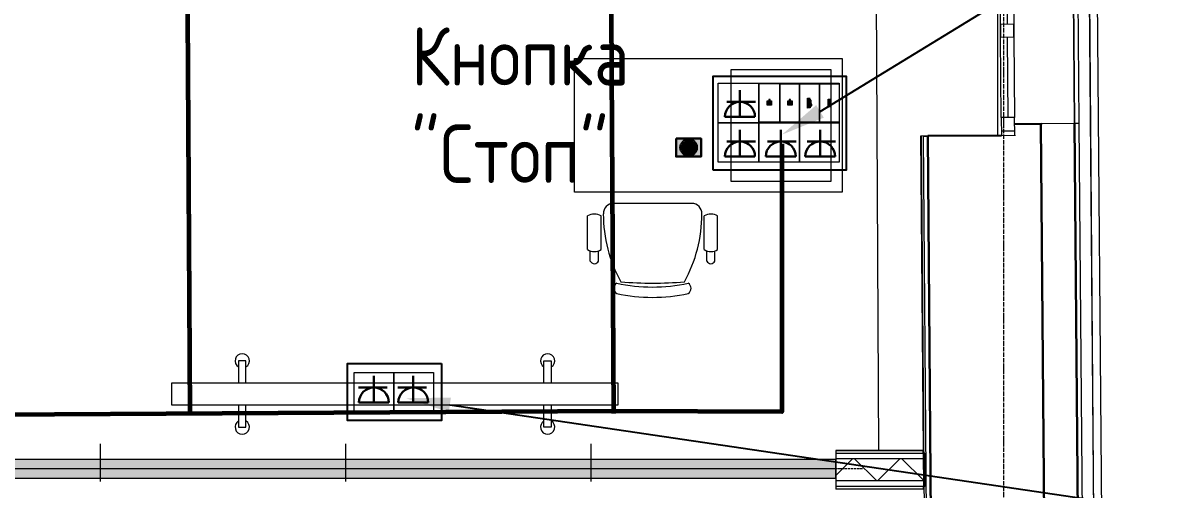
# Model space of a CAD drawing. Header units: millimetres. Extents: x -32 to 417638015, y -35 to 175284279.
# Drawn here: x 1346557 to 1351719, y 80183 to 82275 of the extents above; entities that cross this region are included whole.
import ezdxf
from ezdxf import colors
from ezdxf.entities.mleader import LeaderData, LeaderLine
from ezdxf.math import Vec2, Vec3

# ---------------------------------------------------------------- set-up
doc = ezdxf.new("R2010")
doc.units = ezdxf.units.MM
doc.linetypes.add('ADSK_Линия сетки', pattern=[25, 20, -2.5, 0, -2.5])
doc.linetypes.add('ADSK_Осевая', pattern=[14, 10, -2, 0, -2])
for name, color, linetype, lineweight in [('_ Окна', 7, 'Continuous', 9), ('_ЭМ_В полу', 26, 'Кабель в трубе', 60), ('_ЭМ_Розетки комп', 1, 'Continuous', 30), ('Окна', 7, 'Continuous', 9), ('Оси', 253, 'Continuous', 9), ('Перекрытие', 7, 'Continuous', 18), ('Стены внутренние', 7, 'Continuous', 18), ('Стены наружные', 7, 'Continuous', 18), ('Стены несущие', 7, 'Continuous', 30), ('Стены отделка', 7, 'Continuous', 30), ('Стены штриховка', 7, 'Continuous', 9), ('ТХ', 5, 'Continuous', 0), ('ТХ_Задание ЭОМ_СС', 6, 'Continuous', 0), ('Узлы', 7, 'Continuous', 18), ('ШТРИХОВКА', 252, 'Continuous', 15), ('Электро', 250, 'Continuous', 25), ('ЭОМ_Кабель для СУП', 150, 'Continuous', 9)]:
    doc.layers.add(name, color=color, linetype=linetype, lineweight=lineweight)
for name, color, linetype in [('_ЭМ_Надписи', 7, 'Continuous'), ('PDF _СС_розетки', 7, 'Continuous'), ('ВНУТРЯНКА', 1, 'Continuous')]:
    doc.layers.add(name, color=color, linetype=linetype)
doc.layers.add('PDF _ЭОМ _розетки', color=7, linetype='Continuous', true_color=0xeb0000)
doc.layers.add('Линии', color=7, linetype='Continuous', lineweight=9, true_color=0x00a600)
doc.styles.add('ELine', font='txt.shx')
doc.styles.add('GOST Common', font='GOST_Common.ttf', dxfattribs={"width": 0.9, "height": 350})
doc.styles.add('ЭОМ', font='isocpeur.ttf', dxfattribs={"width": 0.85, "height": 250})
doc.linetypes.add('TRAY', pattern='A,12.119257,["_",ELine,S=4.5,R=90,X=0,Y=-1.555839],0.750382,["_",ELine,S=4.5,R=0,X=0,Y=-0.805849],1.314849,["_",ELine,S=4.5,R=0,X=0,Y=-0.805849],2.250029,["_",ELine,S=4.5,R=90,X=0,Y=-1.555839],13.565483', length=30)
doc.linetypes.add('Кабель в трубе', pattern='A,8,[133,ltypeshp.shx,S=1,R=0,X=10,Y=1.3],-3,[130,ltypeshp.shx,S=1.5,R=-45,X=-1.5,Y=0],8', length=19)

# ---------------------------------------------------------------- blocks, each defined once
blk = doc.blocks.new('_ЭМ_ТХ2_4 Этаж')
at = {"color": 8, "linetype": 'Continuous'}
for p, q in [((60364.3, 29702), (60014.2, 29702)), ((59897.6, 29494.6), (59897.6, 29645.7)), ((59957.9, 29494.6), (59957.9, 29645.7)), ((60420.6, 29494.6), (60420.6, 29645.7)), ((60480.8, 29494.6), (60480.8, 29645.7)), ((59909.6, 29443.2), (59909.7, 29488.8)), ((59946.4, 29443.2), (59946.4, 29488.9)), ((60432.1, 29443.2), (60432.1, 29488.9)), ((60468.8, 29443.1), (60468.8, 29488.8))]:
    blk.add_line(p, q, dxfattribs=at)
for centre, radius, start, end in [((60013.6, 29656.6), 45.4, 89.2519, 182.1866), ((60364.9, 29656.6), 45.4, 357.8135, 90.7479), ((59927.7, 29595.7), 58.4, 58.951, 121.0488), ((60592.6, 29653.5), 624.5, 179.878, 209.1059), ((59785.8, 29653.5), 624.5, 330.9068, 0.1215), ((60450.7, 29595.7), 58.4, 58.951, 121.0488), ((59927.7, 29544.6), 58.4, 238.951, 301.0488), ((60450.7, 29544.6), 58.4, 238.951, 301.0488), ((59928, 29451.7), 20.2, 204.8955, 335.3354), ((60450.4, 29451.7), 20.2, 204.8955, 335.3354), ((60043.9, 29320.9), 28.1, 124.2901, 235.7096), ((60188.5, 30074.2), 747.5, 257.602, 282.3978), ((60188.5, 31106), 1761.9, 265.3938, 274.6546), ((60333.2, 29320.9), 28.1, 304.2915, 55.7083), ((60188.5, 30027.7), 747.5, 257.602, 282.3978)]:
    blk.add_arc(centre, radius, start, end, dxfattribs=at)
at = {"layer": 'Линии', "color": 8}
for p, q in [((61010.6, 28552), (55519.7, 28552)), ((55519.7, 28468), (61010.6, 28468))]:
    blk.add_line(p, q, dxfattribs=at)
at = {"layer": 'Линии', "color": 8, "linetype": 'ADSK_Осевая', "lineweight": 18}
blk.add_line((61007.4, 28510), (55494.9, 28510), dxfattribs=at)
at = {"layer": 'ТХ', "color": 8}
for points in [[(59839.2, 30352), (61039.2, 30352), (61039.2, 29752), (59839.2, 29752)], [(60539.2, 29802), (60989.2, 29802), (60989.2, 30302), (60539.2, 30302)], [(60033.5, 28796.7), (58033.5, 28796.7), (58033.5, 28896.7), (60033.5, 28896.7)]]:
    blk.add_lwpolyline(points, close=True, dxfattribs=at)
at = {"layer": 'ТХ', "color": 8, "linetype": 'Continuous', "lineweight": 5, "ltscale": 100}
for points in [[(58365, 28896.7), (58365, 28995.4), (58332.1, 28995.4), (58332.1, 28896.7)], [(59702, 28896.7), (59702, 28995.4), (59734.9, 28995.4), (59734.9, 28896.7)], [(58332.1, 28796.7), (58332.1, 28698.1), (58365, 28698.1), (58365, 28796.7)], [(59734.9, 28796.7), (59734.9, 28698.1), (59702, 28698.1), (59702, 28796.7)]]:
    blk.add_lwpolyline(points, dxfattribs=at)
at = {"layer": 'ТХ', "color": 8}
for centre, start, end in [((58348.6, 28995.4), 300.9638, 239.0362), ((59718.4, 28995.4), 300.9638, 239.0362), ((58348.6, 28698.1), 120.9638, 59.0362), ((59718.4, 28698.1), 120.9638, 59.0362)]:
    blk.add_arc(centre, 32, start, end, dxfattribs=at)
blk = doc.blocks.new('План 4 этажа')
at = {"layer": 'Стены внутренние', "lineweight": 9}
h = blk.add_hatch(dxfattribs=at)
h.set_pattern_fill('FP_3', color=8, style=0, pattern_type=2)
h.set_pattern_definition([(45, (591.94, 243.9), (-106.066, 106.066), []), (135, (591.94, 243.9), (-106.066, -106.066), [])])
h.paths.add_polyline_path([(55102.128, 28694.725), (55495.558, 28694.725), (55494.437, 28794.725), (55102.128, 28794.725), (55102.128, 28706.902)])
at = {"layer": 'Узлы'}
blk.add_hatch(color=8, dxfattribs=at).paths.add_polyline_path([(49690.611, 28706.902), (55102.128, 28706.902), (55102.128, 28790.902), (49602.01, 28790.902), (49602.01, 28706.902), (49647.127, 28706.902)])
at = {"layer": '_ Окна', "color": 8}
for p, q in [((55864.731, 31486.579), (55870.716, 30746.604)), ((55871.201, 30686.606), (55874.113, 30326.617)), ((55844.599, 30266.377), (55904.597, 30266.862))]:
    blk.add_line(p, q, dxfattribs=at)
at = {"layer": '_ Окна', "color": 8, "lineweight": 18}
for p, q in [((55840.717, 30746.361), (55900.715, 30746.846)), ((55841.202, 30686.363), (55840.717, 30746.361)), ((55900.715, 30746.846), (55901.2, 30686.848)), ((55901.2, 30686.848), (55841.202, 30686.363)), ((55904.112, 30326.86), (55844.114, 30326.375)), ((55844.114, 30326.375), (55844.761, 30246.377)), ((55904.759, 30246.863), (55904.112, 30326.86)), ((55844.761, 30246.377), (55904.759, 30246.863))]:
    blk.add_line(p, q, dxfattribs=at)
at = {"layer": 'Линии', "color": 8}
for p, q in [((51805.039, 28691.902), (51805.039, 28861.902)), ((52905.039, 28691.902), (52905.039, 28861.902)), ((54005.039, 28691.902), (54005.039, 28861.902)), ((55102.128, 28790.902), (49602.01, 28790.902)), ((55102.128, 28706.902), (55102.128, 28790.902)), ((49602.01, 28706.902), (55102.128, 28706.902))]:
    blk.add_line(p, q, dxfattribs=at)
at = {"layer": 'Линии', "color": 8, "linetype": 'ADSK_Осевая', "lineweight": 18}
blk.add_line((55222.128, 28748.902), (49595.446, 28748.902), dxfattribs=at)
at = {"layer": 'Окна', "color": 8}
for p, q in [((55840.717, 30746.361), (55834.732, 31486.337)), ((55894.73, 31486.822), (55900.715, 30746.846)), ((55840.717, 30746.361), (55841.202, 30686.363)), ((55901.2, 30686.848), (55900.715, 30746.846)), ((55844.114, 30326.375), (55841.202, 30686.363)), ((55901.2, 30686.848), (55904.112, 30326.86)), ((55844.114, 30326.375), (55844.761, 30246.377)), ((55904.759, 30246.863), (55904.112, 30326.86)), ((55844.761, 30246.377), (55904.759, 30246.863))]:
    blk.add_line(p, q, dxfattribs=at)
at = {"layer": 'Оси', "color": 8, "linetype": 'ADSK_Линия сетки'}
blk.add_line((55856.505, -3353.101), (55856.505, 43685.833), dxfattribs=at)
at = {"layer": 'Перекрытие', "color": 8}
for p, q in [((55252.694, 36261.696), (55294.03, 28831.725)), ((55829.631, 30246.255), (55829.631, 31982.49)), ((55495.345, 30243.071), (55514.777, 30243.071))]:
    blk.add_line(p, q, dxfattribs=at)
at = {"layer": 'Стены наружные', "color": 8}
for p, q in [((56221.048, 33179.871), (56350.299, 17198.677)), ((56350.391, 17198.678), (56221.408, 33179.873)), ((56256.408, 33180.031), (56385.389, 17199.086)), ((56158.507, 31938.97), (56171.771, 30299.024)), ((56174.345, 30299.044), (56161.082, 31938.991)), ((56194.344, 30299.206), (56181.081, 31939.153))]:
    blk.add_line(p, q, dxfattribs=at)
at = {"layer": 'Стены несущие', "color": 8}
for p, q in [((56024.35, 30297.831), (55904.354, 30296.861)), ((56021.784, 30296.811), (56024.358, 30296.831)), ((56042.52, 27732.899), (56021.784, 30296.811)), ((56021.784, 30296.811), (56042.52, 27732.899)), ((56024.358, 30296.831), (56024.35, 30297.831)), ((55844.761, 30246.377), (55514.771, 30243.708)), ((55514.771, 30243.708), (55534.707, 27778.794)), ((55904.767, 30245.863), (55904.759, 30246.863))]:
    blk.add_line(p, q, dxfattribs=at)
at = {"layer": 'Стены отделка', "color": 8, "lineweight": 9}
for p, q in [((56021.776, 30297.811), (56021.784, 30296.811)), ((56171.771, 30299.024), (56024.35, 30297.831)), ((56192.515, 27734.113), (56171.771, 30299.024)), ((56194.345, 30299.206), (56174.345, 30299.044)), ((56174.345, 30299.044), (56195.09, 27734.133)), ((56215.089, 27734.295), (56194.345, 30299.206)), ((55514.771, 30243.708), (55482.772, 30243.45)), ((55482.772, 30243.45), (55494.19, 28831.725)), ((55514.716, 27777.632), (55494.772, 30243.547)), ((55102.128, 28831.725), (55102.128, 28657.725)), ((55494.19, 28831.725), (55102.128, 28831.725)), ((55102.128, 28819.725), (55502.128, 28819.725)), ((55494.287, 28819.725), (55495.5, 28669.725)), ((55502.128, 28669.725), (55502.128, 28819.725)), ((55502.128, 28669.725), (55102.128, 28669.725))]:
    blk.add_line(p, q, dxfattribs=at)
at = {"layer": 'Стены штриховка', "color": 8}
for p, q in [((55484.772, 30243.466), (55504.708, 27778.551)), ((55494.206, 28829.725), (55102.128, 28829.725)), ((55494.287, 28819.725), (55494.206, 28829.725)), ((55502.128, 28794.725), (55102.128, 28794.725)), ((55502.128, 28694.725), (55102.128, 28694.725)), ((55102.128, 28659.725), (55495.581, 28659.725)), ((55495.581, 28659.725), (55495.5, 28669.725))]:
    blk.add_line(p, q, dxfattribs=at)
blk = doc.blocks.new('*U503')
at = {"transparency": 33554559}
h = blk.add_hatch(color=7, dxfattribs=at)
h.dxf.hatch_style = 1
h.paths.add_polyline_path([(37.5, -27), (37.5, 27), (-37.5, 27), (-37.5, -27)])
at = {"transparency": 33554687}
h = blk.add_hatch(color=250, dxfattribs=at)
h.dxf.hatch_style = 1
h.paths.add_polyline_path([(-25, 0, 1), (25, 0, 1)])
h.paths.add_polyline_path([(20, 0, -1), (-20, 0, -1)], flags=16)
h = blk.add_hatch(color=1, dxfattribs=at)
h.dxf.hatch_style = 1
h.paths.add_polyline_path([(-20, 0, 1), (20, 0, 1)])
at = {"color": 0, "linetype": 'ByBlock'}
blk.add_lwpolyline([(-37.5, 27), (37.5, 27), (37.5, -27), (-37.5, -27)], close=True, dxfattribs=at)
at = {"linetype": 'ByBlock', "lineweight": 25}
for radius in [25, 20]:
    blk.add_circle((0, 0), radius, dxfattribs=at)
at = {"insert": (-829.4, 360.7), "char_height": 175, "attachment_point": 1, "style": 'GOST Common'}
blk.add_mtext_dynamic_manual_height_columns('Кнопка\\P"Стоп"', width=85.894, gutter_width=12.5, heights=[0], dxfattribs=at)
blk = doc.blocks.new('розетк для люка')
at = {"layer": 'ВНУТРЯНКА', "color": 5, "lineweight": 30, "ltscale": 100, "transparency": 33554687}
blk.add_line((-67.1, -58.8), (-67.1, 69), dxfattribs=at)
at = {"layer": 'Электро', "color": 5, "lineweight": 30, "transparency": 33554687}
for p, q in [((0, 67.3), (0, -67.3)), ((0, 0), (-120.1, 0))]:
    blk.add_line(p, q, dxfattribs=at)
blk.add_ellipse((0.1, 0), major_axis=(47.6, 47.6), ratio=1, start_param=0.787621, end_param=3.924768, dxfattribs=at)
blk = doc.blocks.new('Люк на 6 мест')
h = blk.add_hatch(color=256)
h.dxf.hatch_style = 1
h.paths.add_polyline_path([(-284.6, 515.7), (-284.6, 526.8), (-319.2, 527), (-319.2, 515.9)])
h = blk.add_hatch(color=256)
h.dxf.hatch_style = 1
h.paths.add_polyline_path([(-323.7, 435.1), (-323.7, 435.1), (-313, 442.8), (-289.1, 442.7), (-279.4, 435), (-279.4, 435), (-279.3, 422.8), (-323.6, 422.8)])
h = blk.add_hatch(color=256)
h.dxf.hatch_style = 1
h.paths.add_polyline_path([(-311.7, 334.8), (-311.7, 341.7), (-317.2, 341.7), (-317.3, 347.2), (-311.8, 347.2), (-311.8, 354.1), (-292.5, 354.1), (-292.5, 334.9)])
h = blk.add_hatch(color=256)
h.dxf.hatch_style = 1
h.paths.add_polyline_path([(-311.3, 243.2), (-311.3, 250.1), (-316.8, 250.1), (-316.8, 255.6), (-311.3, 255.6), (-311.3, 262.4), (-292, 262.5), (-292, 243.2)])
for p, q in [((-323.6, 422.8), (-323.7, 435.1)), ((-323.7, 435.1), (-323.7, 435.1)), ((-279.3, 422.8), (-323.6, 422.8)), ((-289.1, 442.7), (-296.8, 442.7)), ((-296.8, 442.7), (-296.8, 435)), ((-289.1, 435), (-289.1, 442.7)), ((-289.1, 435), (-279.4, 435)), ((-279.4, 435), (-279.3, 422.8))]:
    blk.add_line(p, q)
for points in [[(-215.5, 477.1), (-388.3, 476.8), (-388.3, 565.7), (-215.5, 566)], [(-284.6, 526.8), (-284.6, 515.7), (-319.2, 515.9), (-319.2, 527)], [(-215.5, 388.2), (-388.3, 387.9), (-388.3, 476.8), (-215.5, 477.1)], [(-215.5, 299.3), (-388.3, 299), (-388.3, 387.9), (-215.5, 388.2)], [(-215.8, 205.5), (-388.7, 205.1), (-388.3, 299), (-215.5, 299.3)]]:
    blk.add_lwpolyline(points, close=True)
for points in [[(-311.8, 347.2), (-317.3, 347.2), (-317.2, 341.7), (-311.7, 341.7)], [(-311.8, 347.2), (-311.8, 354.1), (-292.5, 354.1)], [(-292.5, 354.1), (-292.5, 334.9), (-311.7, 334.8), (-311.7, 341.7)], [(-292, 262.5), (-292, 243.2), (-311.3, 243.2), (-311.3, 250.1)], [(-311.3, 255.6), (-311.3, 262.4), (-292, 262.5)], [(-311.3, 255.6), (-316.8, 255.6), (-316.8, 250.1), (-311.3, 250.1)]]:
    blk.add_lwpolyline(points)
at = {"layer": 'PDF _СС_розетки', "linetype": 'Continuous', "lineweight": 20, "transparency": 33554687}
for points in [[(-391.2, 566), (-213.4, 566), (-213.4, 388.2), (-391.2, 388.2)], [(-391.2, 388.2), (-213.4, 388.2), (-213.4, 205.3), (-391.2, 205.3)], [(-391.2, 388.2), (-213.4, 388.2), (-213.4, 205.3), (-391.2, 205.3)], [(-391.2, 205.3), (-213.4, 205.3), (-213.4, 22.4), (-391.2, 22.4)]]:
    blk.add_lwpolyline(points, close=True, dxfattribs=at)
at = {"layer": 'PDF _ЭОМ _розетки', "color": 3, "linetype": 'Continuous', "lineweight": 25, "transparency": 33554687}
blk.add_lwpolyline([(0, 0), (-421.6, 0), (-421.6, 596.5), (0, 596.5)], close=True, dxfattribs=at)
at = {"layer": 'PDF _ЭОМ _розетки', "color": 7, "linetype": 'Continuous', "lineweight": 20, "transparency": 33554687}
for points in [[(-35.6, 388.2), (-213.4, 388.2), (-213.4, 566), (-35.6, 566)], [(-35.6, 205.3), (-213.4, 205.3), (-213.4, 388.2), (-35.6, 388.2)], [(-35.6, 22.4), (-213.4, 22.4), (-213.4, 205.3), (-35.6, 205.3)]]:
    blk.add_lwpolyline(points, close=True, dxfattribs=at)
at = {"layer": 'ВНУТРЯНКА', "color": 5, "lineweight": 30, "ltscale": 100, "transparency": 33554687}
for p, q in [((-129, 244.7), (-129, 372.6)), ((-128.8, 244.7), (-128.8, 372.6)), ((-306.8, 61.8), (-306.8, 189.7)), ((-306.6, 61.8), (-306.6, 189.7)), ((-128.8, 61.8), (-128.8, 189.7))]:
    blk.add_line(p, q, dxfattribs=at)
at = {"layer": 'ВНУТРЯНКА', "color": 1, "lineweight": 30, "ltscale": 100, "transparency": 33554687}
blk.add_line((-129, 61.8), (-129, 189.7), dxfattribs=at)
at = {"layer": 'Электро', "color": 5, "lineweight": 30, "transparency": 33554687}
for p, q in [((-61.9, 370.8), (-61.9, 236.3)), ((-61.7, 370.8), (-61.7, 236.3)), ((-61.9, 303.6), (-181.9, 303.6)), ((-61.7, 303.6), (-181.8, 303.6)), ((-239.5, 188), (-239.5, 53.4)), ((-61.7, 188), (-61.7, 53.4)), ((-239.7, 120.7), (-359.7, 120.7)), ((-239.5, 120.7), (-359.6, 120.7)), ((-61.7, 120.7), (-181.8, 120.7))]:
    blk.add_line(p, q, dxfattribs=at)
at = {"layer": 'Электро', "color": 1, "lineweight": 30, "transparency": 33554687}
for p, q in [((-239.7, 188), (-239.7, 53.4)), ((-61.9, 188), (-61.9, 53.4)), ((-61.9, 120.7), (-181.9, 120.7))]:
    blk.add_line(p, q, dxfattribs=at)
at = {"layer": 'Электро', "color": 5, "lineweight": 30, "transparency": 33554687}
for centre in [(-61.7, 303.6), (-61.6, 303.6), (-239.5, 120.7), (-239.4, 120.7), (-61.6, 120.7)]:
    blk.add_ellipse(centre, major_axis=(47.6, 47.6), ratio=1, start_param=0.787621, end_param=3.924768, dxfattribs=at)
at = {"layer": 'Электро', "color": 1, "lineweight": 30, "transparency": 33554687}
blk.add_ellipse((-61.7, 120.7), major_axis=(47.6, 47.6), ratio=1, start_param=0.787621, end_param=3.924768, dxfattribs=at)
at = {"color": 5, "linetype": 'TRAY', "lineweight": 53, "transparency": 33554687}
blk.add_blockref('розетк для люка', (-61.9, 480.3), dxfattribs=at)
blk = doc.blocks.new('Люк на 2 места')
at = {"layer": 'PDF _ЭОМ _розетки', "color": 3, "linetype": 'Continuous', "lineweight": 25, "transparency": 33554687}
blk.add_lwpolyline([(0, 254.6), (0, 0), (-421.6, 0), (-421.6, 254.6)], close=True, dxfattribs=at)
at = {"layer": 'PDF _ЭОМ _розетки', "color": 7, "linetype": 'Continuous', "lineweight": 20, "transparency": 33554687}
for points in [[(-213.4, 215.1), (-213.4, 37.3), (-391.2, 37.3), (-391.2, 215.1)], [(-35.6, 215.1), (-35.6, 37.3), (-213.4, 37.3), (-213.4, 215.1)]]:
    blk.add_lwpolyline(points, close=True, dxfattribs=at)
at = {"layer": 'ВНУТРЯНКА', "color": 5, "lineweight": 30, "ltscale": 100, "transparency": 33554687}
for p, q in [((-244.3, 147.2), (-372.2, 147.2)), ((-67.6, 147.2), (-195.5, 147.2))]:
    blk.add_line(p, q, dxfattribs=at)
at = {"layer": 'Электро', "color": 5, "lineweight": 30, "transparency": 33554687}
for p, q in [((-303.2, 80), (-303.2, 200.1)), ((-126.5, 80), (-126.5, 200.1)), ((-370.4, 80), (-235.9, 80)), ((-193.7, 80), (-59.2, 80))]:
    blk.add_line(p, q, dxfattribs=at)
at = {"layer": 'Электро', "color": 5, "lineweight": 30, "transparency": 33554687, "extrusion": (0, 0, -1)}
for centre in [(-303.2, 79.9), (-126.5, 79.9)]:
    blk.add_ellipse(centre, major_axis=(-47.6, -47.6), ratio=1, start_param=0.787621, end_param=3.924768, dxfattribs=at)

msp = doc.modelspace()

# ---------------------------------------------------------------- linework, layer by layer
at = {"layer": '_ЭМ_В полу', "ltscale": 25}
for points in [[(1347268.9, 86665.2), (1347305.6, 80521.8)], [(1349168.9, 86665.2), (1349205.6, 80521.8)], [(1349961.2, 81732.8), (1349961.2, 80529.1), (1349205.6, 80533.1)], [(1349205.6, 80533.1), (1344690.8, 80506.1)]]:
    msp.add_lwpolyline(points, dxfattribs=at)

# ---------------------------------------------------------------- block references
at = {"layer": '_ЭМ_Розетки комп', "xscale": 1.5, "yscale": 1.5, "zscale": 1.5}
msp.add_blockref('*U503', (1349542.4, 81716), dxfattribs=at)
at = {"layer": 'ТХ_Задание ЭОМ_СС', "lineweight": 50}
msp.add_blockref('_ЭМ_ТХ2_4 Этаж', (1289191.8, 51763.2), dxfattribs=at)
at = {"layer": 'ШТРИХОВКА'}
msp.add_blockref('План 4 этажа', (1295100.3, 51524.3), dxfattribs=at)
at = {"layer": 'ЭОМ_Кабель для СУП', "color": 217, "linetype": 'ByBlock', "lineweight": 40, "true_color": 0x93278f, "transparency": 33554687, "rotation": 270}
msp.add_blockref('Люк на 6 мест', (1349652.1, 81614.2), dxfattribs=at)
at = {"layer": 'ЭОМ_Кабель для СУП', "color": 217, "linetype": 'ByBlock', "lineweight": 40, "true_color": 0x93278f, "transparency": 33554687}
msp.add_blockref('Люк на 2 места', (1348434.1, 80491.2), dxfattribs=at)

# ---------------------------------------------------------------- leaders
at = {"layer": '_ЭМ_Надписи', "color": 7, "ltscale": 5}
ml = msp.add_multileader_mtext('Standard', dxfattribs=at)
ml.set_content('{\\fGOST Common|b0|i0|c0|p34;\\W0.9;\\C256;4\\fGOST Common|b0|i0|c204|p34;ЩРС\\fGOST Common|b0|i0|c0|p34;-2\\fISOCPEUR|b0|i0|c204|p34;\\W0.85; Гр.2\\P\\W1;\\C0;Раб.место учителя, ноутбук}', color=1, style='ЭОМ')
ml.set_leader_properties()
ml.build(insert=Vec2(0, 0))
ml.multileader.update_dxf_attribs({"text_left_attachment_type": 6, "text_right_attachment_type": 6, "dogleg_length": 0, "arrow_head_size": 200})
ctx = ml.context
ctx.base_point, ctx.char_height, ctx.arrow_head_size, ctx.landing_gap_size, ctx.plane_origin = Vec3(1352857.2, 83545.8, -64.3), 250, 200, 0, Vec3(1337942.2, 92804.7, -64.3)
ctx.left_attachment, ctx.right_attachment = 6, 6
notes = []
notes.append((ctx, [(0, (1, 1, 0), (1352857.2, 83545.8, -64.3), (1, 0), 0, [(0, [(1349961.1, 81774, -64.3)], 0, [])])]))
ctx.mtext.insert, ctx.mtext.width, ctx.mtext.defined_height, ctx.mtext.flow_direction = Vec3(1352857.2, 83870.8, -64.3), 2073.809, 545.6, 5
ml = msp.add_multileader_mtext('Standard', dxfattribs=at)
ml.set_content('{\\fGOST Common|b0|i0|c204|p34;\\W0.9;\\C256;4ЩРС-2\\fISOCPEUR|b0|i0|c204|p34;\\W0.85; Гр.2\\P\\W1;\\C0;Итер. у-во}', color=1, style='ЭОМ')
ml.set_leader_properties()
ml.build(insert=Vec2(0, 0))
ml.multileader.update_dxf_attribs({"text_left_attachment_type": 6, "text_right_attachment_type": 6, "dogleg_length": 0, "arrow_head_size": 200})
ctx = ml.context
ctx.base_point, ctx.char_height, ctx.arrow_head_size, ctx.landing_gap_size, ctx.plane_origin = Vec3(1352941.3, 79900.2), 250, 200, 0, Vec3(1344413.5, 86447.2)
ctx.left_attachment, ctx.right_attachment = 6, 6
notes.append((ctx, [(0, (1, 1, 0), (1352941.3, 79900.2), (1, 0), 0, [(0, [(1348273.8, 80590.5)], 0, [])])]))
ctx.mtext.insert, ctx.mtext.width, ctx.mtext.defined_height, ctx.mtext.flow_direction = Vec3(1352941.3, 80225.2), 2879.263, 1412.5, 5
for ctx, leaders in notes:
    for number, flags, end, landing, length, lines in leaders:
        leader = LeaderData()
        leader.index, (leader.has_last_leader_line, leader.has_dogleg_vector, leader.attachment_direction) = number, flags
        leader.last_leader_point, leader.dogleg_vector, leader.dogleg_length = Vec3(end), Vec3(landing), length
        for number, points, colour, breaks in lines:
            line = LeaderLine()
            line.index, line.vertices, line.color, line.breaks = number, Vec3.list(points), colors.encode_raw_color(colour), breaks
            leader.lines.append(line)
        ctx.leaders.append(leader)

doc.saveas('drawing.dxf')
